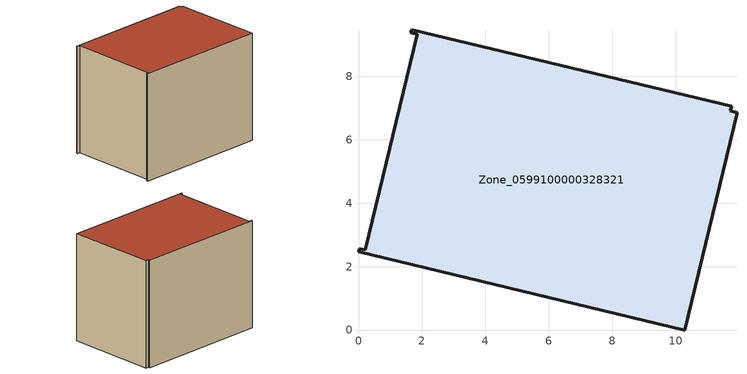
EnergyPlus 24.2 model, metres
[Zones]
Zone_0599100000328321
 floor ground (C_G): 11.77,7.05 11.73,6.91 11.93,6.86 10.28,0 0,2.47 0.02,2.57 0.21,2.53 1.85,9.32 1.66,9.37 1.68,9.46 z0
 wall outside (C_F): 11.73,6.91 11.77,7.05 1.68,9.46 1.66,9.37 1.85,9.32 0.21,2.53 0.02,2.57 0,2.47 10.28,0 11.93,6.86 11.73,6.91 z0:8.32
 roof outside (C_R): 0,2.47 10.28,0 11.93,6.86 11.73,6.91 11.77,7.05 1.68,9.46 1.66,9.37 1.85,9.32 0.21,2.53 0.02,2.57 z8.32
[BUILDING]
Pand.0599100000328321: North Axis=0; Terrain=City; Loads Convergence Tolerance Value=0.04; Temperature Convergence Tolerance Value=0.4; Solar Distribution=FullExterior; Maximum Number of Warmup Days=25; Minimum Number of Warmup Days=1
[Site:Location]
Rotterdam.The.Hague.AP_ZH_NLD Design_Conditions: Latitude=51.96; Longitude=4.45; Time Zone=1; Elevation=-4.5
[SITE:GROUNDTEMPERATURE:BUILDINGSURFACE]
18, 18, 18, 18, 18, 18, 18, 18, 18, 18, 18, 18
[MATERIAL] Thermal Absorptance=0.9; Solar Absorptance=0.7; Visible Absorptance=0.7
Name | Roughness | Thickness | Conductivity | Density | Specific Heat
G.TI.1992-2005 | MediumSmooth | 0.15 | 0.06 | 540 | 1210
F.TI.1992-2005 | Rough | 0.3 | 0.12 | 1920 | 840
R.TI.1992-2005 | MediumRough | 0.2 | 0.08 | 1500 | 1000
[CONSTRUCTION]
C_G: G.TI.1992-2005
C_F: F.TI.1992-2005
C_R: R.TI.1992-2005
[ZONE]
Zone_0599100000328321: Type=1; Multiplier=1; Ceiling Height=Autocalculate; Volume=Autocalculate; Floor Area=autocalculate; Part of Total Floor Area=Yes
[ZONEINFILTRATION:DESIGNFLOWRATE]
Infil_Zone_0599100000328321: Zone or ZoneList or Space or SpaceList=Zone_0599100000328321; Schedule=AlwaysOn; Design Flow Rate Calculation Method=Flow/Area; Flow Rate per Floor Area=0.0015; Constant Term Coefficient=1; Temperature Term Coefficient=0; Velocity Term Coefficient=0; Velocity Squared Term Coefficient=0
[HVACTEMPLATE:ZONE:IDEALLOADSAIRSYSTEM]
Zone_0599100000328321: Maximum Heating Supply Air Temperature=50; Minimum Cooling Supply Air Temperature=13; Maximum Heating Supply Air Humidity Ratio=0.0156; Minimum Cooling Supply Air Humidity Ratio=0.0077; Heating Limit=NoLimit; Cooling Limit=NoLimit; Dehumidification Control Type=ConstantSensibleHeatRatio; Cooling Sensible Heat Ratio=0.7; Dehumidification Setpoint=60; Humidification Control Type=None; Humidification Setpoint=30; Outdoor Air Method=None; Outdoor Air Flow Rate per Person=0.00944; Outdoor Air Flow Rate per Zone Floor Area=0; Outdoor Air Flow Rate per Zone=0; Demand Controlled Ventilation Type=None; Outdoor Air Economizer Type=NoEconomizer; Heat Recovery Type=None; Sensible Heat Recovery Effectiveness=0.7; Latent Heat Recovery Effectiveness=0.65
[ZONECONTROL:THERMOSTAT]
ThermostatControl_Zone_0599100000328321: Zone or ZoneList=Zone_0599100000328321; Control Type Schedule=DualSetpointControlType; Control 1=Thermostat_Zone_0599100000328321; Temperature Difference Between Cutout And Setpoint=0
[THERMOSTATSETPOINT:DUALSETPOINT]
Thermostat_Zone_0599100000328321: Heating Setpoint Temperature Schedule=HeatingSetpoint_Zone_0599100000328321; Cooling Setpoint Temperature Schedule=CoolingSetpoint_Zone_0599100000328321
[SCHEDULE:COMPACT]
HeatingSetpoint_Zone_0599100000328321: Through: 12/31, For: AllDays, Until: 24:00, 21
CoolingSetpoint_Zone_0599100000328321: Through: 12/31, For: AllDays, Until: 24:00, 24
DualSetpointControlType: Through: 12/31, For: AllDays, Until: 24:00, 4
AlwaysOn: Through: 12/31, For: AllDays, Until: 24:00, 1
